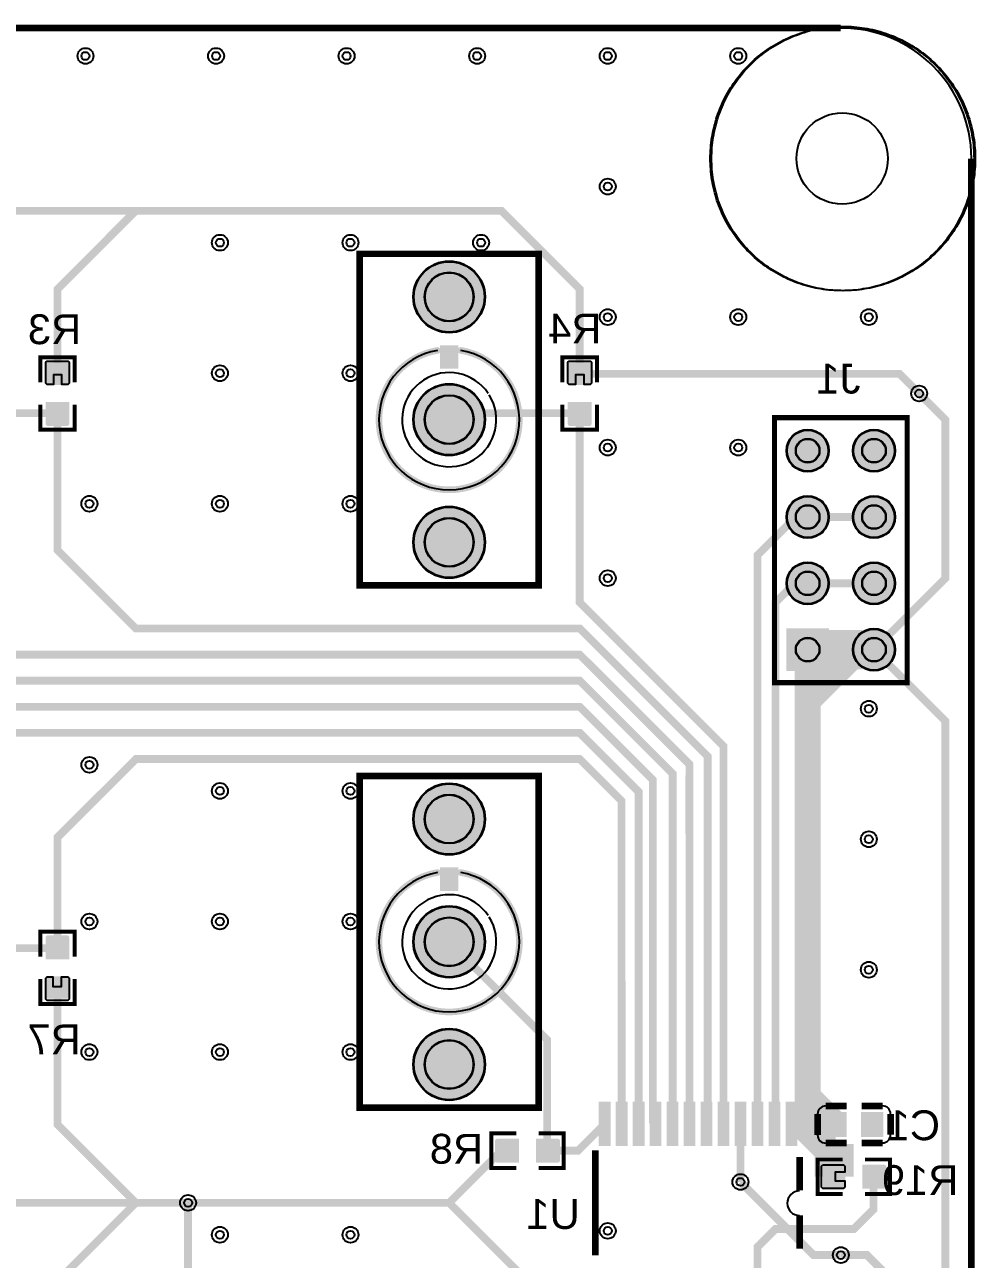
# Model space of a CAD drawing. Header units: millimetres. Extents: x 0 to 100, y 0 to 100.
# Drawn here: x 63.74 to 100.15, y 52.84 to 100.13 of the extents above; entities that cross this region are included whole.
import ezdxf

# ---------------------------------------------------------------- set-up
doc = ezdxf.new("R2010")
doc.units = ezdxf.units.MM
for name, color, linetype, true_color in [('BoardOutLine', 7, 'Continuous', 0xff00ff), ('BottomLayer', 7, 'Continuous', 0x0000ff), ('BottomPasteMaskLayer', 7, 'Continuous', 0x800000), ('BottomSilkLayer', 7, 'Continuous', 0x66cc33), ('BottomSolderMaskLayer', 7, 'Continuous', 0xaa00ff), ('Document', 7, 'Continuous', 0xffffff), ('Hole', 7, 'Continuous', 0x222222), ('Multi-Layer', 7, 'Continuous', 0xc0c0c0), ('TopLayer', 7, 'Continuous', 0xff0000), ('TopSilkLayer', 7, 'Continuous', 0xffcc00), ('TopSolderMaskLayer', 7, 'Continuous', 0x800080)]:
    doc.layers.add(name, color=color, linetype=linetype, true_color=true_color)
doc.styles.get("Standard").update_dxf_attribs({"font": 'arial.ttf'})

msp = doc.modelspace()

# ---------------------------------------------------------------- hatches: boundary and pattern name
at = {"layer": 'BottomLayer'}
for points in [[(64.568, 86.35), (65.432, 86.35), (65.432, 87.156), (64.568, 87.156)], [(84.568, 86.35), (85.432, 86.35), (85.432, 87.156), (84.568, 87.156)], [(64.568, 85.65), (65.432, 85.65), (65.432, 84.844), (64.568, 84.844)], [(84.568, 85.65), (85.432, 85.65), (85.432, 84.844), (84.568, 84.844)], [(65.432, 64.35), (64.568, 64.35), (64.568, 65.156), (65.432, 65.156)], [(65.432, 63.65), (64.568, 63.65), (64.568, 62.844), (65.432, 62.844)], [(86.157, 58.848), (85.757, 58.848), (85.757, 57.198), (86.157, 57.198)], [(86.807, 58.848), (86.407, 58.848), (86.407, 57.198), (86.807, 57.198)], [(87.457, 58.848), (87.057, 58.848), (87.057, 57.198), (87.457, 57.198)], [(88.107, 58.848), (87.707, 58.848), (87.707, 57.198), (88.107, 57.198)], [(88.757, 58.848), (88.357, 58.848), (88.357, 57.198), (88.757, 57.198)], [(89.407, 58.848), (89.007, 58.848), (89.007, 57.198), (89.407, 57.198)], [(90.057, 58.848), (89.657, 58.848), (89.657, 57.198), (90.057, 57.198)], [(90.707, 58.848), (90.307, 58.848), (90.307, 57.198), (90.707, 57.198)], [(91.357, 58.848), (90.957, 58.848), (90.957, 57.198), (91.357, 57.198)], [(92.007, 58.848), (91.607, 58.848), (91.607, 57.198), (92.007, 57.198)], [(92.656, 58.848), (92.256, 58.848), (92.256, 57.198), (92.656, 57.198)], [(93.306, 58.848), (92.906, 58.848), (92.906, 57.198), (93.306, 57.198)], [(95.2, 58.45), (94.4, 58.45), (94.4, 57.55), (95.2, 57.55)], [(96.6, 58.45), (95.8, 58.45), (95.8, 57.55), (96.6, 57.55)], [(82.65, 56.568), (82.65, 57.432), (81.844, 57.432), (81.844, 56.568)], [(83.35, 56.568), (83.35, 57.432), (84.156, 57.432), (84.156, 56.568)], [(95.15, 55.568), (95.15, 56.432), (94.344, 56.432), (94.344, 55.568)], [(95.85, 55.568), (95.85, 56.432), (96.656, 56.432), (96.656, 55.568)]]:
    msp.add_hatch(color=256, dxfattribs=at).paths.add_polyline_path(points)
at = {"layer": 'BottomPasteMaskLayer'}
for points in [[(65.4, 85.645), (65.172, 85.645), (65.172, 85.265), (64.842, 85.265), (64.842, 85.645), (64.6, 85.645), (64.55, 85.595), (64.55, 84.805), (64.6, 84.755), (65.4, 84.755), (65.45, 84.805), (65.45, 85.595)], [(85.4, 85.645), (85.172, 85.645), (85.172, 85.265), (84.842, 85.265), (84.842, 85.645), (84.6, 85.645), (84.55, 85.595), (84.55, 84.805), (84.6, 84.755), (85.4, 84.755), (85.45, 84.805), (85.45, 85.595)], [(64.6, 64.355), (64.828, 64.355), (64.828, 64.735), (65.158, 64.735), (65.158, 64.355), (65.4, 64.355), (65.45, 64.405), (65.45, 65.195), (65.4, 65.245), (64.6, 65.245), (64.55, 65.195), (64.55, 64.405)], [(86.157, 58.848), (85.757, 58.848), (85.757, 57.198), (86.157, 57.198)], [(86.807, 58.848), (86.407, 58.848), (86.407, 57.198), (86.807, 57.198)], [(87.457, 58.848), (87.057, 58.848), (87.057, 57.198), (87.457, 57.198)], [(88.107, 58.848), (87.707, 58.848), (87.707, 57.198), (88.107, 57.198)], [(88.757, 58.848), (88.357, 58.848), (88.357, 57.198), (88.757, 57.198)], [(89.407, 58.848), (89.007, 58.848), (89.007, 57.198), (89.407, 57.198)], [(90.057, 58.848), (89.657, 58.848), (89.657, 57.198), (90.057, 57.198)], [(90.707, 58.848), (90.307, 58.848), (90.307, 57.198), (90.707, 57.198)], [(91.357, 58.848), (90.957, 58.848), (90.957, 57.198), (91.357, 57.198)], [(92.007, 58.848), (91.607, 58.848), (91.607, 57.198), (92.007, 57.198)], [(92.656, 58.848), (92.256, 58.848), (92.256, 57.198), (92.656, 57.198)], [(93.306, 58.848), (92.906, 58.848), (92.906, 57.198), (93.306, 57.198)], [(95.2, 58.45), (94.4, 58.45), (94.4, 57.55), (95.2, 57.55)], [(96.6, 58.45), (95.8, 58.45), (95.8, 57.55), (96.6, 57.55)], [(81.805, 57.45), (82.605, 57.45), (82.655, 57.4), (82.655, 57.172), (82.285, 57.172), (82.285, 56.842), (82.655, 56.842), (82.655, 56.6), (82.605, 56.55), (81.805, 56.55), (81.755, 56.6), (81.755, 57.4)], [(83.355, 57.4), (83.355, 57.172), (83.735, 57.172), (83.735, 56.842), (83.355, 56.842), (83.355, 56.6), (83.405, 56.55), (84.195, 56.55), (84.245, 56.6), (84.245, 57.4), (84.195, 57.45), (83.405, 57.45)], [(95.855, 56.4), (95.855, 56.172), (96.235, 56.172), (96.235, 55.842), (95.855, 55.842), (95.855, 55.6), (95.905, 55.55), (96.695, 55.55), (96.745, 55.6), (96.745, 56.4), (96.695, 56.45), (95.905, 56.45)]]:
    msp.add_hatch(color=256, dxfattribs=at).paths.add_polyline_path(points)
at = {"layer": 'BottomSolderMaskLayer'}
for points in [[(78.625, 89.7, 1), (81.375, 89.7, 1)], [(64.541, 86.326), (65.459, 86.326), (65.459, 87.18), (64.541, 87.18)], [(84.541, 86.326), (85.459, 86.326), (85.459, 87.18), (84.541, 87.18)], [(78.625, 85, 1), (81.375, 85, 1)], [(64.541, 85.674), (65.459, 85.674), (65.459, 84.82), (64.541, 84.82)], [(84.541, 85.674), (85.459, 85.674), (85.459, 84.82), (84.541, 84.82)], [(92.917, 83.81, 1), (94.543, 83.81, 1)], [(95.457, 83.81, 1), (97.083, 83.81, 1)], [(92.917, 81.27, 1), (94.543, 81.27, 1)], [(95.457, 81.27, 1), (97.083, 81.27, 1)], [(78.625, 80.3, 1), (81.375, 80.3, 1)], [(92.917, 78.73, 1), (94.543, 78.73, 1)], [(95.457, 78.73, 1), (97.083, 78.73, 1)], [(94.543, 75.377), (94.543, 77.003), (92.917, 77.003), (92.917, 75.377)], [(95.457, 76.19, 1), (97.083, 76.19, 1)], [(78.625, 69.7, 1), (81.375, 69.7, 1)], [(78.625, 65, 1), (81.375, 65, 1)], [(65.459, 64.326), (64.541, 64.326), (64.541, 65.18), (65.459, 65.18)], [(65.459, 63.674), (64.541, 63.674), (64.541, 62.82), (65.459, 62.82)], [(78.625, 60.3, 1), (81.375, 60.3, 1)], [(86.182, 58.873), (85.731, 58.873), (85.731, 57.172), (86.182, 57.172)], [(86.832, 58.873), (86.381, 58.873), (86.381, 57.172), (86.832, 57.172)], [(87.482, 58.873), (87.031, 58.873), (87.031, 57.172), (87.482, 57.172)], [(88.132, 58.873), (87.681, 58.873), (87.681, 57.172), (88.132, 57.172)], [(88.782, 58.873), (88.331, 58.873), (88.331, 57.172), (88.782, 57.172)], [(89.432, 58.873), (88.981, 58.873), (88.981, 57.172), (89.432, 57.172)], [(90.082, 58.873), (89.631, 58.873), (89.631, 57.172), (90.082, 57.172)], [(90.732, 58.873), (90.281, 58.873), (90.281, 57.172), (90.732, 57.172)], [(91.382, 58.873), (90.931, 58.873), (90.931, 57.172), (91.382, 57.172)], [(92.032, 58.873), (91.581, 58.873), (91.581, 57.172), (92.032, 57.172)], [(92.682, 58.873), (92.231, 58.873), (92.231, 57.172), (92.682, 57.172)], [(93.332, 58.873), (92.881, 58.873), (92.881, 57.172), (93.332, 57.172)], [(95.225, 58.475), (94.375, 58.475), (94.375, 57.525), (95.225, 57.525)], [(96.625, 58.475), (95.775, 58.475), (95.775, 57.525), (96.625, 57.525)], [(82.675, 56.543), (82.675, 57.457), (81.818, 57.457), (81.818, 56.543)], [(83.325, 56.543), (83.325, 57.457), (84.182, 57.457), (84.182, 56.543)], [(95.175, 55.543), (95.175, 56.457), (94.318, 56.457), (94.318, 55.543)], [(95.825, 55.543), (95.825, 56.457), (96.682, 56.457), (96.682, 55.543)]]:
    msp.add_hatch(color=256, dxfattribs=at).paths.add_polyline_path(points)
at = {"layer": 'Document'}
for points in [[(79.571, 87.525), (79.5, 87.512), (79.43, 87.497), (79.359, 87.48), (79.29, 87.461), (79.221, 87.44), (79.152, 87.417), (79.084, 87.392), (79.017, 87.365), (78.951, 87.336), (78.886, 87.306), (78.821, 87.273), (78.757, 87.239), (78.695, 87.203), (78.633, 87.166), (78.573, 87.126), (78.513, 87.085), (78.455, 87.043), (78.398, 86.998), (78.342, 86.952), (78.288, 86.905), (78.235, 86.856), (78.183, 86.805), (78.133, 86.753), (78.085, 86.7), (78.037, 86.645), (77.992, 86.589), (77.948, 86.532), (77.905, 86.473), (77.865, 86.414), (77.826, 86.353), (77.788, 86.291), (77.753, 86.228), (77.719, 86.165), (77.687, 86.1), (77.657, 86.034), (77.629, 85.968), (77.603, 85.9), (77.578, 85.832), (77.556, 85.764), (77.535, 85.695), (77.516, 85.625), (77.5, 85.555), (77.485, 85.484), (77.473, 85.413), (77.462, 85.341), (77.453, 85.27), (77.447, 85.198), (77.442, 85.126), (77.44, 85.054), (77.439, 84.981), (77.441, 84.909), (77.444, 84.837), (77.45, 84.765), (77.457, 84.693), (77.467, 84.622), (77.479, 84.55), (77.493, 84.479), (77.508, 84.409), (77.526, 84.339), (77.545, 84.269), (77.567, 84.201), (77.591, 84.132), (77.616, 84.065), (77.643, 83.998), (77.672, 83.932), (77.704, 83.867), (77.736, 83.802), (77.771, 83.739), (77.808, 83.677), (77.846, 83.615), (77.886, 83.555), (77.927, 83.496), (77.97, 83.438), (78.015, 83.382), (78.062, 83.326), (78.11, 83.272), (78.159, 83.22), (78.21, 83.169), (78.262, 83.119), (78.316, 83.071), (78.371, 83.024), (78.428, 82.979), (78.485, 82.935), (78.544, 82.893), (78.604, 82.853), (78.665, 82.815), (78.727, 82.778), (78.79, 82.743), (78.854, 82.71), (78.919, 82.678), (78.985, 82.649), (79.052, 82.621), (79.12, 82.595), (79.188, 82.571), (79.256, 82.549), (79.326, 82.529), (79.396, 82.511), (79.466, 82.495), (79.537, 82.481), (79.608, 82.469), (79.68, 82.459), (79.752, 82.451), (79.823, 82.445), (79.896, 82.441), (79.968, 82.439), (80.04, 82.439), (80.112, 82.442), (80.184, 82.446), (80.256, 82.452), (80.328, 82.46), (80.399, 82.47), (80.471, 82.483), (80.541, 82.497), (80.612, 82.513), (80.682, 82.531), (80.751, 82.552), (80.82, 82.574), (80.888, 82.598), (80.955, 82.624), (81.022, 82.652), (81.088, 82.682), (81.152, 82.713), (81.216, 82.746), (81.28, 82.782), (81.342, 82.819), (81.403, 82.857), (81.462, 82.898), (81.521, 82.94), (81.579, 82.984), (81.635, 83.029), (81.69, 83.076), (81.743, 83.124), (81.795, 83.174), (81.846, 83.225), (81.896, 83.278), (81.943, 83.332), (81.99, 83.388), (82.034, 83.444), (82.077, 83.502), (82.119, 83.562), (82.158, 83.622), (82.196, 83.683), (82.233, 83.746), (82.267, 83.809), (82.3, 83.874), (82.331, 83.939), (82.36, 84.005), (82.387, 84.072), (82.412, 84.14), (82.435, 84.208), (82.457, 84.277), (82.476, 84.346), (82.494, 84.417), (82.509, 84.487), (82.522, 84.558), (82.534, 84.629), (82.543, 84.701), (82.551, 84.773), (82.556, 84.845), (82.56, 84.917), (82.561, 84.989), (82.56, 85.061), (82.557, 85.133), (82.553, 85.206), (82.546, 85.277), (82.537, 85.349), (82.526, 85.42), (82.513, 85.492), (82.498, 85.562), (82.482, 85.632), (82.463, 85.702), (82.442, 85.771), (82.419, 85.84), (82.395, 85.908), (82.368, 85.975), (82.34, 86.041), (82.309, 86.107), (82.277, 86.171), (82.243, 86.235), (82.208, 86.298), (82.17, 86.36), (82.131, 86.42), (82.09, 86.48), (82.048, 86.538), (82.003, 86.595), (81.958, 86.651), (81.91, 86.706), (81.861, 86.759), (81.811, 86.811), (81.759, 86.861), (81.706, 86.91), (81.652, 86.957), (81.596, 87.003), (81.539, 87.047), (81.48, 87.09), (81.421, 87.131), (81.36, 87.17), (81.298, 87.207), (81.236, 87.243), (81.172, 87.277), (81.107, 87.309), (81.042, 87.34), (80.975, 87.368), (80.908, 87.395), (80.84, 87.419), (80.772, 87.442), (80.703, 87.463), (80.633, 87.482), (80.563, 87.498), (80.492, 87.513), (80.421, 87.526), (80.405, 87.53), (80.389, 87.536), (80.375, 87.544), (80.361, 87.553), (80.349, 87.565), (80.339, 87.578), (80.33, 87.592), (80.323, 87.607), (80.318, 87.623), (80.315, 87.639), (80.315, 87.656), (80.317, 87.672), (80.32, 87.688), (80.326, 87.704), (80.334, 87.719), (80.344, 87.732), (80.355, 87.744), (80.368, 87.755), (80.382, 87.764), (80.397, 87.77), (80.413, 87.775), (80.43, 87.778), (80.446, 87.778), (80.463, 87.777), (80.537, 87.763), (80.612, 87.748), (80.685, 87.73), (80.759, 87.711), (80.831, 87.689), (80.903, 87.666), (80.975, 87.641), (81.045, 87.614), (81.115, 87.585), (81.185, 87.554), (81.253, 87.521), (81.32, 87.486), (81.387, 87.45), (81.452, 87.411), (81.517, 87.372), (81.58, 87.33), (81.642, 87.286), (81.703, 87.241), (81.763, 87.195), (81.821, 87.147), (81.878, 87.097), (81.934, 87.045), (81.988, 86.993), (82.041, 86.938), (82.093, 86.883), (82.143, 86.826), (82.191, 86.767), (82.238, 86.708), (82.283, 86.647), (82.326, 86.585), (82.368, 86.522), (82.408, 86.457), (82.447, 86.392), (82.483, 86.326), (82.518, 86.258), (82.551, 86.19), (82.582, 86.121), (82.611, 86.051), (82.639, 85.98), (82.664, 85.909), (82.688, 85.837), (82.709, 85.764), (82.729, 85.691), (82.746, 85.617), (82.762, 85.543), (82.776, 85.469), (82.787, 85.394), (82.797, 85.319), (82.804, 85.243), (82.81, 85.168), (82.813, 85.092), (82.815, 85.016), (82.814, 84.94), (82.812, 84.865), (82.807, 84.789), (82.8, 84.713), (82.792, 84.638), (82.781, 84.563), (82.768, 84.488), (82.753, 84.414), (82.737, 84.34), (82.718, 84.267), (82.697, 84.194), (82.674, 84.122), (82.65, 84.05), (82.623, 83.979), (82.595, 83.909), (82.564, 83.839), (82.532, 83.771), (82.498, 83.703), (82.462, 83.636), (82.425, 83.57), (82.386, 83.506), (82.344, 83.442), (82.302, 83.379), (82.257, 83.318), (82.211, 83.258), (82.163, 83.199), (82.114, 83.141), (82.063, 83.085), (82.011, 83.03), (81.957, 82.977), (81.902, 82.925), (81.846, 82.874), (81.788, 82.826), (81.728, 82.778), (81.668, 82.733), (81.606, 82.688), (81.544, 82.646), (81.48, 82.605), (81.415, 82.566), (81.349, 82.529), (81.282, 82.494), (81.214, 82.46), (81.145, 82.428), (81.075, 82.399), (81.005, 82.371), (80.934, 82.344), (80.862, 82.32), (80.789, 82.298), (80.716, 82.278), (80.643, 82.259), (80.569, 82.243), (80.494, 82.229), (80.42, 82.217), (80.345, 82.206), (80.269, 82.198), (80.194, 82.192), (80.118, 82.188), (80.042, 82.185), (79.967, 82.185), (79.891, 82.187), (79.815, 82.191), (79.74, 82.197), (79.664, 82.205), (79.589, 82.215), (79.514, 82.227), (79.44, 82.241), (79.366, 82.258), (79.292, 82.276), (79.219, 82.296), (79.147, 82.318), (79.075, 82.342), (79.003, 82.367), (78.933, 82.395), (78.863, 82.425), (78.794, 82.456), (78.726, 82.49), (78.659, 82.525), (78.593, 82.562), (78.528, 82.601), (78.464, 82.641), (78.401, 82.683), (78.339, 82.727), (78.279, 82.773), (78.219, 82.82), (78.161, 82.869), (78.104, 82.919), (78.049, 82.971), (77.995, 83.024), (77.943, 83.079), (77.892, 83.135), (77.842, 83.192), (77.794, 83.251), (77.748, 83.311), (77.703, 83.372), (77.66, 83.435), (77.619, 83.498), (77.58, 83.563), (77.542, 83.629), (77.506, 83.695), (77.472, 83.763), (77.439, 83.831), (77.409, 83.901), (77.38, 83.971), (77.353, 84.042), (77.328, 84.113), (77.306, 84.186), (77.285, 84.258), (77.266, 84.332), (77.249, 84.406), (77.234, 84.48), (77.221, 84.555), (77.21, 84.63), (77.201, 84.705), (77.194, 84.78), (77.189, 84.856), (77.186, 84.932), (77.185, 85.007), (77.186, 85.083), (77.19, 85.159), (77.195, 85.234), (77.202, 85.31), (77.212, 85.385), (77.223, 85.46), (77.236, 85.535), (77.252, 85.609), (77.269, 85.683), (77.288, 85.756), (77.31, 85.829), (77.333, 85.901), (77.358, 85.972), (77.385, 86.043), (77.414, 86.113), (77.445, 86.182), (77.478, 86.25), (77.513, 86.318), (77.549, 86.384), (77.587, 86.45), (77.627, 86.514), (77.669, 86.578), (77.712, 86.64), (77.757, 86.701), (77.804, 86.761), (77.852, 86.819), (77.901, 86.876), (77.953, 86.932), (78.006, 86.986), (78.06, 87.039), (78.115, 87.091), (78.172, 87.141), (78.231, 87.189), (78.29, 87.236), (78.351, 87.281), (78.413, 87.325), (78.476, 87.367), (78.54, 87.407), (78.606, 87.445), (78.672, 87.482), (78.739, 87.517), (78.808, 87.55), (78.877, 87.581), (78.946, 87.61), (79.017, 87.638), (79.088, 87.663), (79.161, 87.687), (79.233, 87.708), (79.306, 87.728), (79.38, 87.746), (79.454, 87.762), (79.529, 87.775), (79.545, 87.777), (79.561, 87.777), (79.577, 87.775), (79.592, 87.771), (79.607, 87.765), (79.621, 87.757), (79.634, 87.747), (79.646, 87.736), (79.656, 87.723), (79.664, 87.71), (79.671, 87.695), (79.675, 87.679), (79.678, 87.664), (79.679, 87.648), (79.677, 87.632), (79.674, 87.616), (79.668, 87.601), (79.661, 87.586), (79.652, 87.573), (79.642, 87.561), (79.63, 87.55), (79.616, 87.541), (79.602, 87.534), (79.587, 87.528), (79.571, 87.525)], [(79.65, 86.95), (80.35, 86.95), (80.35, 87.85), (79.65, 87.85)], [(79.571, 67.525), (79.5, 67.512), (79.43, 67.497), (79.359, 67.48), (79.29, 67.461), (79.221, 67.44), (79.152, 67.417), (79.084, 67.392), (79.017, 67.365), (78.951, 67.336), (78.886, 67.306), (78.821, 67.273), (78.757, 67.239), (78.695, 67.203), (78.633, 67.166), (78.573, 67.126), (78.513, 67.085), (78.455, 67.043), (78.398, 66.998), (78.342, 66.952), (78.288, 66.905), (78.235, 66.856), (78.183, 66.805), (78.133, 66.753), (78.085, 66.7), (78.037, 66.645), (77.992, 66.589), (77.948, 66.532), (77.905, 66.473), (77.865, 66.414), (77.826, 66.353), (77.788, 66.291), (77.753, 66.228), (77.719, 66.165), (77.687, 66.1), (77.657, 66.034), (77.629, 65.968), (77.603, 65.9), (77.578, 65.832), (77.556, 65.764), (77.535, 65.695), (77.516, 65.625), (77.5, 65.555), (77.485, 65.484), (77.473, 65.413), (77.462, 65.341), (77.453, 65.27), (77.447, 65.198), (77.442, 65.126), (77.44, 65.054), (77.439, 64.981), (77.441, 64.909), (77.444, 64.837), (77.45, 64.765), (77.457, 64.693), (77.467, 64.622), (77.479, 64.55), (77.493, 64.479), (77.508, 64.409), (77.526, 64.339), (77.545, 64.269), (77.567, 64.201), (77.591, 64.132), (77.616, 64.065), (77.643, 63.998), (77.672, 63.932), (77.704, 63.867), (77.736, 63.802), (77.771, 63.739), (77.808, 63.677), (77.846, 63.615), (77.886, 63.555), (77.927, 63.496), (77.97, 63.438), (78.015, 63.382), (78.062, 63.326), (78.11, 63.272), (78.159, 63.22), (78.21, 63.169), (78.262, 63.119), (78.316, 63.071), (78.371, 63.024), (78.428, 62.979), (78.485, 62.935), (78.544, 62.893), (78.604, 62.853), (78.665, 62.815), (78.727, 62.778), (78.79, 62.743), (78.854, 62.71), (78.919, 62.678), (78.985, 62.649), (79.052, 62.621), (79.12, 62.595), (79.188, 62.571), (79.256, 62.549), (79.326, 62.529), (79.396, 62.511), (79.466, 62.495), (79.537, 62.481), (79.608, 62.469), (79.68, 62.459), (79.752, 62.451), (79.823, 62.445), (79.896, 62.441), (79.968, 62.439), (80.04, 62.439), (80.112, 62.442), (80.184, 62.446), (80.256, 62.452), (80.328, 62.46), (80.399, 62.47), (80.471, 62.483), (80.541, 62.497), (80.612, 62.513), (80.682, 62.531), (80.751, 62.552), (80.82, 62.574), (80.888, 62.598), (80.955, 62.624), (81.022, 62.652), (81.088, 62.682), (81.152, 62.713), (81.216, 62.746), (81.28, 62.782), (81.342, 62.819), (81.403, 62.857), (81.462, 62.898), (81.521, 62.94), (81.579, 62.984), (81.635, 63.029), (81.69, 63.076), (81.743, 63.124), (81.795, 63.174), (81.846, 63.225), (81.896, 63.278), (81.943, 63.332), (81.99, 63.388), (82.034, 63.444), (82.077, 63.502), (82.119, 63.562), (82.158, 63.622), (82.196, 63.683), (82.233, 63.746), (82.267, 63.809), (82.3, 63.874), (82.331, 63.939), (82.36, 64.005), (82.387, 64.072), (82.412, 64.14), (82.435, 64.208), (82.457, 64.277), (82.476, 64.346), (82.494, 64.417), (82.509, 64.487), (82.522, 64.558), (82.534, 64.629), (82.543, 64.701), (82.551, 64.773), (82.556, 64.845), (82.56, 64.917), (82.561, 64.989), (82.56, 65.061), (82.557, 65.133), (82.553, 65.206), (82.546, 65.277), (82.537, 65.349), (82.526, 65.42), (82.513, 65.492), (82.498, 65.562), (82.482, 65.632), (82.463, 65.702), (82.442, 65.771), (82.419, 65.84), (82.395, 65.908), (82.368, 65.975), (82.34, 66.041), (82.309, 66.107), (82.277, 66.171), (82.243, 66.235), (82.208, 66.298), (82.17, 66.36), (82.131, 66.42), (82.09, 66.48), (82.048, 66.538), (82.003, 66.595), (81.958, 66.651), (81.91, 66.706), (81.861, 66.759), (81.811, 66.811), (81.759, 66.861), (81.706, 66.91), (81.652, 66.957), (81.596, 67.003), (81.539, 67.047), (81.48, 67.09), (81.421, 67.131), (81.36, 67.17), (81.298, 67.207), (81.236, 67.243), (81.172, 67.277), (81.107, 67.309), (81.042, 67.34), (80.975, 67.368), (80.908, 67.395), (80.84, 67.419), (80.772, 67.442), (80.703, 67.463), (80.633, 67.482), (80.563, 67.498), (80.492, 67.513), (80.421, 67.526), (80.405, 67.53), (80.389, 67.536), (80.375, 67.544), (80.361, 67.553), (80.349, 67.565), (80.339, 67.578), (80.33, 67.592), (80.323, 67.607), (80.318, 67.623), (80.315, 67.639), (80.315, 67.656), (80.317, 67.672), (80.32, 67.688), (80.326, 67.704), (80.334, 67.719), (80.344, 67.732), (80.355, 67.744), (80.368, 67.755), (80.382, 67.764), (80.397, 67.77), (80.413, 67.775), (80.43, 67.778), (80.446, 67.778), (80.463, 67.777), (80.537, 67.763), (80.612, 67.748), (80.685, 67.73), (80.759, 67.711), (80.831, 67.689), (80.903, 67.666), (80.975, 67.641), (81.045, 67.614), (81.115, 67.585), (81.185, 67.554), (81.253, 67.521), (81.32, 67.486), (81.387, 67.45), (81.452, 67.411), (81.517, 67.372), (81.58, 67.33), (81.642, 67.286), (81.703, 67.241), (81.763, 67.195), (81.821, 67.147), (81.878, 67.097), (81.934, 67.045), (81.988, 66.993), (82.041, 66.938), (82.093, 66.883), (82.143, 66.826), (82.191, 66.767), (82.238, 66.708), (82.283, 66.647), (82.326, 66.585), (82.368, 66.522), (82.408, 66.457), (82.447, 66.392), (82.483, 66.326), (82.518, 66.258), (82.551, 66.19), (82.582, 66.121), (82.611, 66.051), (82.639, 65.98), (82.664, 65.909), (82.688, 65.837), (82.709, 65.764), (82.729, 65.691), (82.746, 65.617), (82.762, 65.543), (82.776, 65.469), (82.787, 65.394), (82.797, 65.319), (82.804, 65.243), (82.81, 65.168), (82.813, 65.092), (82.815, 65.016), (82.814, 64.94), (82.812, 64.865), (82.807, 64.789), (82.8, 64.713), (82.792, 64.638), (82.781, 64.563), (82.768, 64.488), (82.753, 64.414), (82.737, 64.34), (82.718, 64.267), (82.697, 64.194), (82.674, 64.122), (82.65, 64.05), (82.623, 63.979), (82.595, 63.909), (82.564, 63.839), (82.532, 63.771), (82.498, 63.703), (82.462, 63.636), (82.425, 63.57), (82.386, 63.506), (82.344, 63.442), (82.302, 63.379), (82.257, 63.318), (82.211, 63.258), (82.163, 63.199), (82.114, 63.141), (82.063, 63.085), (82.011, 63.03), (81.957, 62.977), (81.902, 62.925), (81.846, 62.874), (81.788, 62.826), (81.728, 62.778), (81.668, 62.733), (81.606, 62.688), (81.544, 62.646), (81.48, 62.605), (81.415, 62.566), (81.349, 62.529), (81.282, 62.494), (81.214, 62.46), (81.145, 62.428), (81.075, 62.399), (81.005, 62.371), (80.934, 62.344), (80.862, 62.32), (80.789, 62.298), (80.716, 62.278), (80.643, 62.259), (80.569, 62.243), (80.494, 62.229), (80.42, 62.217), (80.345, 62.206), (80.269, 62.198), (80.194, 62.192), (80.118, 62.188), (80.042, 62.185), (79.967, 62.185), (79.891, 62.187), (79.815, 62.191), (79.74, 62.197), (79.664, 62.205), (79.589, 62.215), (79.514, 62.227), (79.44, 62.241), (79.366, 62.258), (79.292, 62.276), (79.219, 62.296), (79.147, 62.318), (79.075, 62.342), (79.003, 62.367), (78.933, 62.395), (78.863, 62.425), (78.794, 62.456), (78.726, 62.49), (78.659, 62.525), (78.593, 62.562), (78.528, 62.601), (78.464, 62.641), (78.401, 62.683), (78.339, 62.727), (78.279, 62.773), (78.219, 62.82), (78.161, 62.869), (78.104, 62.919), (78.049, 62.971), (77.995, 63.024), (77.943, 63.079), (77.892, 63.135), (77.842, 63.192), (77.794, 63.251), (77.748, 63.311), (77.703, 63.372), (77.66, 63.435), (77.619, 63.498), (77.58, 63.563), (77.542, 63.629), (77.506, 63.695), (77.472, 63.763), (77.439, 63.831), (77.409, 63.901), (77.38, 63.971), (77.353, 64.042), (77.328, 64.113), (77.306, 64.186), (77.285, 64.258), (77.266, 64.332), (77.249, 64.406), (77.234, 64.48), (77.221, 64.555), (77.21, 64.63), (77.201, 64.705), (77.194, 64.78), (77.189, 64.856), (77.186, 64.932), (77.185, 65.007), (77.186, 65.083), (77.19, 65.159), (77.195, 65.234), (77.202, 65.31), (77.212, 65.385), (77.223, 65.46), (77.236, 65.535), (77.252, 65.609), (77.269, 65.683), (77.288, 65.756), (77.31, 65.829), (77.333, 65.901), (77.358, 65.972), (77.385, 66.043), (77.414, 66.113), (77.445, 66.182), (77.478, 66.25), (77.513, 66.318), (77.549, 66.384), (77.587, 66.45), (77.627, 66.514), (77.669, 66.578), (77.712, 66.64), (77.757, 66.701), (77.804, 66.761), (77.852, 66.819), (77.901, 66.876), (77.953, 66.932), (78.006, 66.986), (78.06, 67.039), (78.115, 67.091), (78.172, 67.141), (78.231, 67.189), (78.29, 67.236), (78.351, 67.281), (78.413, 67.325), (78.476, 67.367), (78.54, 67.407), (78.606, 67.445), (78.672, 67.482), (78.739, 67.517), (78.808, 67.55), (78.877, 67.581), (78.946, 67.61), (79.017, 67.638), (79.088, 67.663), (79.161, 67.687), (79.233, 67.708), (79.306, 67.728), (79.38, 67.746), (79.454, 67.762), (79.529, 67.775), (79.545, 67.777), (79.561, 67.777), (79.577, 67.775), (79.592, 67.771), (79.607, 67.765), (79.621, 67.757), (79.634, 67.747), (79.646, 67.736), (79.656, 67.723), (79.664, 67.71), (79.671, 67.695), (79.675, 67.679), (79.678, 67.664), (79.679, 67.648), (79.677, 67.632), (79.674, 67.616), (79.668, 67.601), (79.661, 67.586), (79.652, 67.573), (79.642, 67.561), (79.63, 67.55), (79.616, 67.541), (79.602, 67.534), (79.587, 67.528), (79.571, 67.525)], [(79.65, 66.95), (80.35, 66.95), (80.35, 67.85), (79.65, 67.85)]]:
    msp.add_hatch(color=256, dxfattribs=at).paths.add_polyline_path(points)
at = {"layer": 'Multi-Layer'}
for points in [[(78.65, 89.7, 1), (81.35, 89.7, 1)], [(78.65, 85, 1), (81.35, 85, 1)], [(92.943, 83.81, 1), (94.517, 83.81, 1)], [(95.483, 83.81, 1), (97.057, 83.81, 1)], [(92.943, 81.27, 1), (94.517, 81.27, 1)], [(95.483, 81.27, 1), (97.057, 81.27, 1)], [(78.65, 80.3, 1), (81.35, 80.3, 1)], [(92.943, 78.73, 1), (94.517, 78.73, 1)], [(95.483, 78.73, 1), (97.057, 78.73, 1)], [(94.517, 75.403), (94.517, 76.977), (92.943, 76.977), (92.943, 75.403)], [(95.483, 76.19, 1), (97.057, 76.19, 1)], [(78.65, 69.7, 1), (81.35, 69.7, 1)], [(78.65, 65, 1), (81.35, 65, 1)], [(78.65, 60.3, 1), (81.35, 60.3, 1)]]:
    msp.add_hatch(color=256, dxfattribs=at).paths.add_polyline_path(points)
at = {"layer": 'TopSilkLayer'}
for points in [[(79.65, 86.95), (80.35, 86.95), (80.35, 87.85), (79.65, 87.85)], [(79.65, 66.95), (80.35, 66.95), (80.35, 67.85), (79.65, 67.85)]]:
    msp.add_hatch(color=256, dxfattribs=at).paths.add_polyline_path(points)
at = {"layer": 'TopSolderMaskLayer'}
for points in [[(78.625, 89.7, 1), (81.375, 89.7, 1)], [(78.625, 85, 1), (81.375, 85, 1)], [(92.917, 83.81, 1), (94.543, 83.81, 1)], [(95.457, 83.81, 1), (97.083, 83.81, 1)], [(92.917, 81.27, 1), (94.543, 81.27, 1)], [(95.457, 81.27, 1), (97.083, 81.27, 1)], [(78.625, 80.3, 1), (81.375, 80.3, 1)], [(92.917, 78.73, 1), (94.543, 78.73, 1)], [(95.457, 78.73, 1), (97.083, 78.73, 1)], [(94.543, 75.377), (94.543, 77.003), (92.917, 77.003), (92.917, 75.377)], [(95.457, 76.19, 1), (97.083, 76.19, 1)], [(78.625, 69.7, 1), (81.375, 69.7, 1)], [(78.625, 65, 1), (81.375, 65, 1)], [(78.625, 60.3, 1), (81.375, 60.3, 1)]]:
    msp.add_hatch(color=256, dxfattribs=at).paths.add_polyline_path(points)

# ---------------------------------------------------------------- linework, layer by layer
at = {"layer": 'BoardOutLine', "const_width": 0.254}
for points in [[(5, 100), (95, 100)], [(100, 95), (100, 5)]]:
    msp.add_lwpolyline(points, dxfattribs=at)
at = {"layer": 'BoardOutLine'}
msp.add_arc((95, 95), 5, 0, 90, dxfattribs=at)
at = {"layer": 'BottomLayer'}
msp.add_lwpolyline([(90.05, 95), (90.051, 95.102), (90.054, 95.204), (90.058, 95.305), (90.065, 95.407), (90.074, 95.508), (90.085, 95.61), (90.099, 95.711), (90.114, 95.811), (90.131, 95.912), (90.15, 96.012), (90.171, 96.111), (90.194, 96.211), (90.22, 96.309), (90.247, 96.407), (90.276, 96.505), (90.307, 96.602), (90.34, 96.698), (90.375, 96.794), (90.412, 96.889), (90.451, 96.983), (90.491, 97.076), (90.534, 97.169), (90.578, 97.26), (90.625, 97.351), (90.673, 97.441), (90.723, 97.53), (90.774, 97.617), (90.828, 97.704), (90.883, 97.79), (90.94, 97.874), (90.998, 97.958), (91.059, 98.04), (91.121, 98.121), (91.184, 98.2), (91.249, 98.278), (91.316, 98.355), (91.384, 98.431), (91.454, 98.505), (91.525, 98.578), (91.598, 98.65), (91.672, 98.719), (91.747, 98.788), (91.824, 98.855), (91.902, 98.92), (91.982, 98.984), (92.062, 99.046), (92.144, 99.106), (92.228, 99.165), (92.312, 99.222), (92.397, 99.277), (92.484, 99.331), (92.572, 99.383), (92.66, 99.433), (92.75, 99.481), (92.841, 99.528), (92.932, 99.572), (93.025, 99.615), (93.118, 99.656), (93.212, 99.695), (93.307, 99.732), (93.402, 99.767), (93.499, 99.801), (93.595, 99.832), (93.693, 99.861), (93.791, 99.889), (93.89, 99.914), (93.989, 99.938), (94.088, 99.959), (94.188, 99.978), (94.289, 99.996), (94.389, 100.011), (94.49, 100.024), (94.592, 100.036), (94.693, 100.045), (94.795, 100.052), (94.896, 100.057), (94.998, 100.06), (95.1, 100.061), (95.202, 100.06), (95.304, 100.057), (95.405, 100.052), (95.507, 100.045), (95.608, 100.036), (95.71, 100.024), (95.81, 100.011), (95.911, 99.996), (96.012, 99.978), (96.111, 99.959), (96.211, 99.938), (96.31, 99.914), (96.409, 99.889), (96.507, 99.861), (96.604, 99.832), (96.701, 99.801), (96.798, 99.767), (96.893, 99.732), (96.988, 99.695), (97.082, 99.656), (97.175, 99.615), (97.268, 99.572), (97.359, 99.528), (97.45, 99.481), (97.54, 99.433), (97.628, 99.383), (97.716, 99.331), (97.802, 99.277), (97.888, 99.222), (97.972, 99.165), (98.055, 99.106), (98.137, 99.046), (98.218, 98.984), (98.298, 98.92), (98.376, 98.855), (98.453, 98.788), (98.528, 98.719), (98.602, 98.65), (98.675, 98.578), (98.746, 98.505), (98.816, 98.431), (98.884, 98.355), (98.951, 98.278), (99.016, 98.2), (99.079, 98.121), (99.141, 98.04), (99.201, 97.958), (99.26, 97.874), (99.317, 97.79), (99.372, 97.704), (99.425, 97.617), (99.477, 97.53), (99.527, 97.441), (99.575, 97.351), (99.621, 97.26), (99.666, 97.169), (99.708, 97.076), (99.749, 96.983), (99.788, 96.889), (99.825, 96.794), (99.86, 96.698), (99.893, 96.602), (99.924, 96.505), (99.953, 96.407), (99.98, 96.309), (100.005, 96.211), (100.029, 96.111), (100.05, 96.012), (100.069, 95.912), (100.086, 95.811), (100.101, 95.711), (100.114, 95.61), (100.125, 95.508), (100.134, 95.407), (100.141, 95.305), (100.146, 95.204), (100.149, 95.102), (100.15, 95), (100.149, 94.898), (100.146, 94.796), (100.141, 94.695), (100.134, 94.593), (100.125, 94.492), (100.114, 94.39), (100.101, 94.289), (100.086, 94.189), (100.069, 94.088), (100.05, 93.988), (100.029, 93.889), (100.005, 93.789), (99.98, 93.691), (99.953, 93.593), (99.924, 93.495), (99.893, 93.398), (99.86, 93.302), (99.825, 93.206), (99.788, 93.111), (99.749, 93.017), (99.708, 92.924), (99.666, 92.831), (99.621, 92.739), (99.575, 92.649), (99.527, 92.559), (99.477, 92.47), (99.425, 92.382), (99.372, 92.296), (99.317, 92.21), (99.26, 92.126), (99.201, 92.042), (99.141, 91.96), (99.079, 91.879), (99.016, 91.8), (98.951, 91.721), (98.884, 91.644), (98.816, 91.569), (98.746, 91.495), (98.675, 91.422), (98.602, 91.35), (98.528, 91.28), (98.453, 91.212), (98.376, 91.145), (98.298, 91.08), (98.218, 91.016), (98.137, 90.954), (98.055, 90.894), (97.972, 90.835), (97.888, 90.778), (97.802, 90.723), (97.716, 90.669), (97.628, 90.617), (97.54, 90.567), (97.45, 90.519), (97.359, 90.472), (97.268, 90.428), (97.175, 90.385), (97.082, 90.344), (96.988, 90.305), (96.893, 90.268), (96.798, 90.233), (96.701, 90.199), (96.604, 90.168), (96.507, 90.139), (96.409, 90.111), (96.31, 90.086), (96.211, 90.062), (96.111, 90.041), (96.012, 90.022), (95.911, 90.004), (95.81, 89.989), (95.71, 89.976), (95.608, 89.964), (95.507, 89.955), (95.405, 89.948), (95.304, 89.943), (95.202, 89.94), (95.1, 89.939), (94.998, 89.94), (94.896, 89.943), (94.795, 89.948), (94.693, 89.955), (94.592, 89.964), (94.49, 89.976), (94.389, 89.989), (94.289, 90.004), (94.188, 90.022), (94.088, 90.041), (93.989, 90.062), (93.89, 90.086), (93.791, 90.111), (93.693, 90.139), (93.595, 90.168), (93.499, 90.199), (93.402, 90.233), (93.307, 90.268), (93.212, 90.305), (93.118, 90.344), (93.025, 90.385), (92.932, 90.428), (92.841, 90.472), (92.75, 90.519), (92.66, 90.567), (92.572, 90.617), (92.484, 90.669), (92.397, 90.723), (92.312, 90.778), (92.228, 90.835), (92.144, 90.894), (92.062, 90.954), (91.982, 91.016), (91.902, 91.08), (91.824, 91.145), (91.747, 91.212), (91.672, 91.28), (91.598, 91.35), (91.525, 91.422), (91.454, 91.495), (91.384, 91.569), (91.316, 91.644), (91.249, 91.721), (91.184, 91.8), (91.121, 91.879), (91.059, 91.96), (90.998, 92.042), (90.94, 92.126), (90.883, 92.21), (90.828, 92.296), (90.774, 92.382), (90.723, 92.47), (90.673, 92.559), (90.625, 92.649), (90.578, 92.739), (90.534, 92.831), (90.491, 92.924), (90.451, 93.017), (90.412, 93.111), (90.375, 93.206), (90.34, 93.302), (90.307, 93.398), (90.276, 93.495), (90.247, 93.593), (90.22, 93.691), (90.194, 93.789), (90.171, 93.889), (90.15, 93.988), (90.131, 94.088), (90.114, 94.189), (90.099, 94.289), (90.085, 94.39), (90.074, 94.492), (90.065, 94.593), (90.058, 94.695), (90.054, 94.796), (90.051, 94.898), (90.05, 95)], close=True, dxfattribs=at)
for points, const_width in [([(45.001, 86.754), (45.001, 90), (48.001, 93), (69.979, 93)], 0.3), ([(64.999, 86.754), (64.999, 90), (67.998, 93), (76.383, 93)], 0.3), ([(69.979, 93), (78.359, 93)], 0.3), ([(85.001, 86.754), (85.001, 90), (81.999, 93), (74.001, 93)], 0.3), ([(98, 86), (97.247, 86.753), (85, 86.753)], 0.3), ([(45, 85.247), (45, 79), (48, 76), (85, 76)], 0.3), ([(60, 85), (60.247, 85.247), (65, 85.247)], 0.3), ([(65, 85.247), (65, 80), (68, 77), (85, 77)], 0.3), ([(80, 85), (80.247, 85.247), (85, 85.247)], 0.3), ([(90.505, 58.021), (90.505, 72.494), (85.001, 78.001), (85.001, 85.248)], 0.3), ([(91.806, 58.021), (91.806, 79.807), (93.269, 81.27), (93.731, 81.27)], 0.3), ([(93.73, 81.27), (96.27, 81.27)], 0.3), ([(92.456, 58.021), (92.499, 58.067), (92.499, 78.001), (93.231, 78.73), (93.731, 78.73)], 0.3), ([(93.73, 78.73), (96.27, 78.73)], 0.3), ([(89.855, 58.021), (89.901, 58.067), (89.901, 72.101), (85.001, 77), (82.911, 77)], 0.3), ([(96.27, 76.19), (93.73, 76.19)], 1.5), ([(94.801, 58.001), (94.001, 58.001), (93.731, 58.27), (93.731, 76.19)], 1), ([(96.271, 76.19), (95.69, 76.19), (93.731, 74.229), (93.731, 67.155)], 1), ([(82.37, 75.999), (85.001, 75.999), (89.205, 71.796), (89.205, 71.323)], 0.3), ([(44.956, 74.999), (85.001, 74.999), (88.557, 71.443), (88.557, 58.021)], 0.3), ([(24.999, 64.752), (24.999, 71.001), (28.001, 74.001), (85.001, 74.001)], 0.3), ([(81.951, 74.001), (84.999, 74.001), (87.8, 71.199), (87.8, 69.497)], 0.3), ([(45.001, 64.752), (45.001, 70), (48.001, 73), (85.001, 73)], 0.3), ([(82.878, 73), (85.001, 73), (87.257, 70.744), (87.257, 68.608)], 0.3), ([(64.999, 64.752), (64.999, 68.999), (68.001, 71.999), (85.001, 71.999)], 0.3), ([(82.096, 71.999), (85.001, 71.999), (86.599, 70.401), (86.599, 68.88)], 0.3), ([(89.207, 58.023), (89.2, 71.379)], 0.3), ([(87.906, 58.023), (87.8, 58.129), (87.8, 70.7)], 0.3), ([(86.607, 58.021), (86.599, 70)], 0.3), ([(87.256, 58.023), (87.256, 70.3)], 0.3), ([(60, 65), (60.247, 64.753), (65, 64.753)], 0.3), ([(83.753, 57), (83.753, 61.247), (80, 65)], 0.3), ([(64.999, 63.246), (64.999, 58.001), (68.001, 54.999), (70, 54.999)], 0.3), ([(94.801, 58.001), (93.731, 59.068), (93.731, 60.726)], 1), ([(93.106, 58.023), (94, 58.916), (94, 60)], 0.3), ([(94.747, 55.999), (94.747, 58.001), (94.801, 58.001)], 1.5), ([(85.957, 58.023), (84.934, 57), (83.753, 57)], 0.3), ([(91.156, 58.023), (91.156, 55.8)], 0.3), ([(93.106, 58.023), (94.747, 56.382), (94.747, 56)], 0.5), ([(93.106, 58.021), (94.801, 58.001)], 0.5), ([(82.248, 57), (81.999, 57), (80, 54.999), (70, 54.999)], 0.3), ([(91.806, 51.979), (91.806, 53.307), (92.499, 54.001), (95.499, 54.001), (96.253, 54.752), (96.253, 55.999)], 0.3), ([(30, 55), (70, 55)], 0.3), ([(64.999, 46.754), (64.999, 51.999), (68.001, 54.999), (70, 54.999)], 0.3), ([(85.001, 46.754), (85.001, 50), (80, 54.999), (70, 55)], 0.3), ([(70, 55), (75, 55), (75, 55)], 0.3), ([(95.001, 53), (95.999, 53), (98.999, 50), (98.999, 26.459), (96.271, 23.731)], 0.3)]:
    msp.add_lwpolyline(points, dxfattribs=dict(at, const_width=const_width))
at = {"layer": 'BottomPasteMaskLayer'}
for points in [[(65.45, 87.195), (65.45, 86.395), (65.4, 86.345), (65.172, 86.345), (65.172, 86.715), (64.842, 86.715), (64.842, 86.345), (64.6, 86.345), (64.55, 86.395), (64.55, 87.195), (64.6, 87.245), (65.4, 87.245)], [(85.45, 87.195), (85.45, 86.395), (85.4, 86.345), (85.172, 86.345), (85.172, 86.715), (84.842, 86.715), (84.842, 86.345), (84.6, 86.345), (84.55, 86.395), (84.55, 87.195), (84.6, 87.245), (85.4, 87.245)], [(64.55, 62.805), (64.55, 63.605), (64.6, 63.655), (64.828, 63.655), (64.828, 63.285), (65.158, 63.285), (65.158, 63.655), (65.4, 63.655), (65.45, 63.605), (65.45, 62.805), (65.4, 62.755), (64.6, 62.755)], [(94.305, 56.45), (95.105, 56.45), (95.155, 56.4), (95.155, 56.172), (94.785, 56.172), (94.785, 55.842), (95.155, 55.842), (95.155, 55.6), (95.105, 55.55), (94.305, 55.55), (94.255, 55.6), (94.255, 56.4)]]:
    msp.add_lwpolyline(points, close=True, dxfattribs=at)
at = {"layer": 'BottomSilkLayer'}
for points, const_width in [([(64.339, 86.426), (64.339, 87.385), (65.661, 87.385), (65.661, 86.426)], 0.152), ([(84.339, 86.426), (84.339, 87.385), (85.661, 87.385), (85.661, 86.426)], 0.152), ([(64.339, 85.574), (64.339, 84.615), (65.661, 84.615), (65.661, 85.574)], 0.152), ([(84.339, 85.574), (84.339, 84.615), (85.661, 84.615), (85.661, 85.574)], 0.152), ([(65.661, 64.426), (65.661, 65.385), (64.339, 65.385), (64.339, 64.426)], 0.152), ([(65.661, 63.574), (65.661, 62.615), (64.339, 62.615), (64.339, 63.574)], 0.152), ([(95.22, 58.71), (94.42, 58.71)], 0.254), ([(95.796, 58.715), (96.596, 58.715)], 0.254), ([(94.11, 58.4), (94.11, 57.6)], 0.254), ([(96.905, 58.406), (96.905, 57.606)], 0.254), ([(82.574, 56.339), (81.615, 56.339), (81.615, 57.661), (82.574, 57.661)], 0.152), ([(83.426, 56.339), (84.385, 56.339), (84.385, 57.661), (83.426, 57.661)], 0.152), ([(95.22, 57.29), (94.42, 57.29)], 0.254), ([(95.796, 57.296), (96.596, 57.296)], 0.254), ([(85.595, 57.007), (85.595, 52.993)], 0.254), ([(93.418, 55.483), (93.418, 56.753)], 0.254), ([(95.074, 55.339), (94.115, 55.339), (94.115, 56.661), (95.074, 56.661)], 0.152), ([(95.926, 55.339), (96.885, 55.339), (96.885, 56.661), (95.926, 56.661)], 0.152), ([(93.418, 53.247), (93.418, 54.517)], 0.254)]:
    msp.add_lwpolyline(points, dxfattribs=dict(at, const_width=const_width))
at = {"layer": 'BottomSilkLayer', "const_width": 0.203}
msp.add_lwpolyline([(97.54, 74.92), (92.46, 74.92), (92.46, 85.08), (97.54, 85.08), (97.54, 74.92)], close=True, dxfattribs=at)
at = {"layer": 'BottomSilkLayer'}
for centre, radius, start, end in [((94.42, 58.4), 0.31, 90, 180.0047), ((96.596, 58.406), 0.31, 0, 90), ((94.42, 57.6), 0.31, 180, 270), ((96.596, 57.606), 0.31, 270, 0), ((93.418, 54.987), 0.47, 90, 270)]:
    msp.add_arc(centre, radius, start, end, dxfattribs=at)
at = {"layer": 'BottomSolderMaskLayer'}
for centre, radius in [((80, 89.7), 1.375), ((80, 89.7), 0.942), ((80, 85), 1.375), ((80, 85), 0.942), ((93.73, 83.81), 0.813), ((93.73, 83.81), 0.459), ((96.27, 83.81), 0.813), ((96.27, 83.81), 0.459), ((93.73, 81.27), 0.813), ((96.27, 81.27), 0.813), ((80, 80.3), 1.375), ((93.73, 81.27), 0.459), ((96.27, 81.27), 0.459), ((80, 80.3), 0.942), ((93.73, 78.73), 0.813), ((96.27, 78.73), 0.813), ((93.73, 78.73), 0.459), ((96.27, 78.73), 0.459), ((93.73, 76.19), 0.459), ((96.27, 76.19), 0.813), ((96.27, 76.19), 0.459), ((80, 69.7), 1.375), ((80, 69.7), 0.942), ((80, 65), 1.375), ((80, 65), 0.942), ((80, 60.3), 1.375), ((80, 60.3), 0.942)]:
    msp.add_circle(centre, radius, dxfattribs=at)
at = {"layer": 'Hole'}
for centre, radius in [((66.072, 98.928), 0.153), ((71.072, 98.928), 0.153), ((76.072, 98.928), 0.153), ((81.072, 98.928), 0.153), ((86.072, 98.928), 0.153), ((91.072, 98.928), 0.153), ((86.072, 93.928), 0.153), ((71.221, 91.778), 0.153), ((76.221, 91.778), 0.153), ((81.221, 91.778), 0.153), ((86.072, 88.928), 0.153), ((91.072, 88.928), 0.153), ((96.072, 88.928), 0.153), ((71.221, 86.778), 0.153), ((76.221, 86.778), 0.153), ((98, 86), 0.152), ((86.072, 83.928), 0.153), ((91.072, 83.928), 0.153), ((66.221, 81.778), 0.153), ((71.221, 81.778), 0.153), ((76.221, 81.778), 0.153), ((86.072, 78.928), 0.153), ((96.072, 73.928), 0.153), ((66.223, 71.778), 0.153), ((71.221, 70.777), 0.153), ((76.221, 70.777), 0.153), ((96.072, 68.928), 0.153), ((66.221, 65.777), 0.153), ((71.221, 65.777), 0.153), ((76.221, 65.777), 0.153), ((96.072, 63.928), 0.153), ((66.221, 60.777), 0.153), ((71.221, 60.777), 0.153), ((76.221, 60.777), 0.153), ((91.156, 55.8), 0.152), ((70, 55), 0.152), ((70, 55), 0.152), ((71.221, 53.777), 0.153), ((76.221, 53.777), 0.153), ((86.072, 53.928), 0.153), ((95, 53), 0.152)]:
    msp.add_circle(centre, radius, dxfattribs=at)
at = {"layer": 'Multi-Layer'}
for centre, radius in [((66.072, 98.928), 0.305), ((71.072, 98.928), 0.305), ((76.072, 98.928), 0.305), ((81.072, 98.928), 0.305), ((86.072, 98.928), 0.305), ((91.072, 98.928), 0.305), ((95.05, 95), 1.75), ((86.072, 93.928), 0.305), ((71.221, 91.778), 0.305), ((76.221, 91.778), 0.305), ((81.221, 91.778), 0.305), ((80, 89.7), 1.35), ((80, 89.7), 0.925), ((86.072, 88.928), 0.305), ((91.072, 88.928), 0.305), ((96.072, 88.928), 0.305), ((71.221, 86.778), 0.305), ((76.221, 86.778), 0.305), ((80, 85), 1.35), ((98, 86), 0.305), ((80, 85), 0.925), ((86.072, 83.928), 0.305), ((91.072, 83.928), 0.305), ((93.73, 83.81), 0.787), ((93.73, 83.81), 0.445), ((96.27, 83.81), 0.787), ((96.27, 83.81), 0.445), ((66.221, 81.778), 0.305), ((71.221, 81.778), 0.305), ((76.221, 81.778), 0.305), ((93.73, 81.27), 0.787), ((96.27, 81.27), 0.787), ((80, 80.3), 1.35), ((93.73, 81.27), 0.445), ((96.27, 81.27), 0.445), ((80, 80.3), 0.925), ((93.73, 78.73), 0.787), ((96.27, 78.73), 0.787), ((86.072, 78.928), 0.305), ((93.73, 78.73), 0.445), ((96.27, 78.73), 0.445), ((93.73, 76.19), 0.445), ((96.27, 76.19), 0.787), ((96.27, 76.19), 0.445), ((96.072, 73.928), 0.305), ((66.223, 71.778), 0.305), ((71.221, 70.777), 0.305), ((76.221, 70.777), 0.305), ((80, 69.7), 1.35), ((80, 69.7), 0.925), ((96.072, 68.928), 0.305), ((80, 65), 1.35), ((66.221, 65.777), 0.305), ((71.221, 65.777), 0.305), ((76.221, 65.777), 0.305), ((80, 65), 0.925), ((96.072, 63.928), 0.305), ((80, 60.3), 1.35), ((66.221, 60.777), 0.305), ((71.221, 60.777), 0.305), ((76.221, 60.777), 0.305), ((80, 60.3), 0.925), ((91.156, 55.8), 0.305), ((70, 55), 0.305), ((70, 55), 0.305), ((71.221, 53.777), 0.305), ((76.221, 53.777), 0.305), ((86.072, 53.928), 0.305), ((95, 53), 0.305)]:
    msp.add_circle(centre, radius, dxfattribs=at)
at = {"layer": 'TopLayer'}
msp.add_lwpolyline([(90, 95), (90.001, 95.102), (90.004, 95.204), (90.009, 95.305), (90.016, 95.407), (90.025, 95.508), (90.036, 95.61), (90.049, 95.711), (90.064, 95.811), (90.081, 95.912), (90.1, 96.012), (90.121, 96.111), (90.144, 96.211), (90.17, 96.309), (90.197, 96.407), (90.226, 96.505), (90.257, 96.602), (90.29, 96.698), (90.325, 96.794), (90.362, 96.889), (90.401, 96.983), (90.442, 97.076), (90.484, 97.169), (90.529, 97.26), (90.575, 97.351), (90.623, 97.441), (90.673, 97.53), (90.724, 97.618), (90.778, 97.704), (90.833, 97.79), (90.89, 97.874), (90.949, 97.958), (91.009, 98.04), (91.071, 98.121), (91.134, 98.2), (91.199, 98.279), (91.266, 98.356), (91.334, 98.431), (91.404, 98.505), (91.475, 98.578), (91.548, 98.65), (91.622, 98.719), (91.697, 98.788), (91.774, 98.855), (91.852, 98.92), (91.932, 98.984), (92.013, 99.046), (92.095, 99.106), (92.178, 99.165), (92.262, 99.222), (92.348, 99.277), (92.434, 99.331), (92.522, 99.383), (92.61, 99.433), (92.7, 99.481), (92.791, 99.528), (92.882, 99.572), (92.975, 99.615), (93.068, 99.656), (93.162, 99.695), (93.257, 99.732), (93.352, 99.767), (93.449, 99.801), (93.546, 99.832), (93.643, 99.861), (93.741, 99.889), (93.84, 99.914), (93.939, 99.938), (94.038, 99.959), (94.138, 99.978), (94.239, 99.996), (94.339, 100.011), (94.44, 100.024), (94.542, 100.036), (94.643, 100.045), (94.745, 100.052), (94.846, 100.057), (94.948, 100.06), (95.05, 100.061), (95.152, 100.06), (95.254, 100.057), (95.355, 100.052), (95.457, 100.045), (95.558, 100.036), (95.66, 100.024), (95.761, 100.011), (95.861, 99.996), (95.962, 99.978), (96.062, 99.959), (96.161, 99.938), (96.26, 99.914), (96.359, 99.889), (96.457, 99.861), (96.554, 99.832), (96.651, 99.801), (96.748, 99.767), (96.843, 99.732), (96.938, 99.695), (97.032, 99.656), (97.125, 99.615), (97.218, 99.572), (97.309, 99.528), (97.4, 99.481), (97.49, 99.433), (97.578, 99.383), (97.666, 99.331), (97.752, 99.277), (97.838, 99.222), (97.922, 99.165), (98.005, 99.106), (98.087, 99.046), (98.168, 98.984), (98.248, 98.92), (98.326, 98.855), (98.403, 98.788), (98.478, 98.719), (98.552, 98.65), (98.625, 98.578), (98.696, 98.505), (98.766, 98.431), (98.834, 98.356), (98.901, 98.279), (98.966, 98.2), (99.029, 98.121), (99.091, 98.04), (99.151, 97.958), (99.21, 97.874), (99.267, 97.79), (99.322, 97.704), (99.376, 97.618), (99.427, 97.53), (99.477, 97.441), (99.525, 97.351), (99.571, 97.26), (99.616, 97.169), (99.658, 97.076), (99.699, 96.983), (99.738, 96.889), (99.775, 96.794), (99.81, 96.698), (99.843, 96.602), (99.874, 96.505), (99.903, 96.407), (99.93, 96.309), (99.956, 96.211), (99.979, 96.111), (100, 96.012), (100.019, 95.912), (100.036, 95.811), (100.051, 95.711), (100.064, 95.61), (100.075, 95.508), (100.084, 95.407), (100.091, 95.305), (100.096, 95.204), (100.099, 95.102), (100.1, 95), (100.099, 94.898), (100.096, 94.796), (100.091, 94.695), (100.084, 94.593), (100.075, 94.492), (100.064, 94.39), (100.051, 94.289), (100.036, 94.189), (100.019, 94.088), (100, 93.988), (99.979, 93.889), (99.956, 93.789), (99.93, 93.691), (99.903, 93.593), (99.874, 93.495), (99.843, 93.398), (99.81, 93.302), (99.775, 93.206), (99.738, 93.111), (99.699, 93.017), (99.658, 92.924), (99.616, 92.831), (99.571, 92.739), (99.525, 92.649), (99.477, 92.559), (99.427, 92.47), (99.376, 92.382), (99.322, 92.296), (99.267, 92.21), (99.21, 92.126), (99.151, 92.042), (99.091, 91.96), (99.029, 91.879), (98.966, 91.8), (98.901, 91.721), (98.834, 91.644), (98.766, 91.569), (98.696, 91.495), (98.625, 91.422), (98.552, 91.35), (98.478, 91.281), (98.403, 91.212), (98.326, 91.145), (98.248, 91.08), (98.168, 91.016), (98.087, 90.954), (98.005, 90.894), (97.922, 90.835), (97.838, 90.778), (97.752, 90.723), (97.666, 90.669), (97.578, 90.617), (97.49, 90.567), (97.4, 90.519), (97.309, 90.472), (97.218, 90.428), (97.125, 90.385), (97.032, 90.344), (96.938, 90.305), (96.843, 90.268), (96.748, 90.233), (96.651, 90.199), (96.554, 90.168), (96.457, 90.139), (96.359, 90.111), (96.26, 90.086), (96.161, 90.062), (96.062, 90.041), (95.962, 90.022), (95.861, 90.004), (95.761, 89.989), (95.66, 89.976), (95.558, 89.964), (95.457, 89.955), (95.355, 89.948), (95.254, 89.943), (95.152, 89.94), (95.05, 89.939), (94.948, 89.94), (94.846, 89.943), (94.745, 89.948), (94.643, 89.955), (94.542, 89.964), (94.44, 89.976), (94.339, 89.989), (94.239, 90.004), (94.138, 90.022), (94.038, 90.041), (93.939, 90.062), (93.84, 90.086), (93.741, 90.111), (93.643, 90.139), (93.546, 90.168), (93.449, 90.199), (93.352, 90.233), (93.257, 90.268), (93.162, 90.305), (93.068, 90.344), (92.975, 90.385), (92.882, 90.428), (92.791, 90.472), (92.7, 90.519), (92.61, 90.567), (92.522, 90.617), (92.434, 90.669), (92.348, 90.723), (92.262, 90.778), (92.178, 90.835), (92.095, 90.894), (92.013, 90.954), (91.932, 91.016), (91.852, 91.08), (91.774, 91.145), (91.697, 91.212), (91.622, 91.281), (91.548, 91.35), (91.475, 91.422), (91.404, 91.495), (91.334, 91.569), (91.266, 91.644), (91.199, 91.721), (91.134, 91.8), (91.071, 91.879), (91.009, 91.96), (90.949, 92.042), (90.89, 92.126), (90.833, 92.21), (90.778, 92.296), (90.724, 92.382), (90.673, 92.47), (90.623, 92.559), (90.575, 92.649), (90.529, 92.739), (90.484, 92.831), (90.442, 92.924), (90.401, 93.017), (90.362, 93.111), (90.325, 93.206), (90.29, 93.302), (90.257, 93.398), (90.226, 93.495), (90.197, 93.593), (90.17, 93.691), (90.144, 93.789), (90.121, 93.889), (90.1, 93.988), (90.081, 94.088), (90.064, 94.189), (90.049, 94.289), (90.036, 94.39), (90.025, 94.492), (90.016, 94.593), (90.009, 94.695), (90.004, 94.796), (90.001, 94.898), (90, 95)], close=True, dxfattribs=at)
at = {"layer": 'TopLayer', "const_width": 0.3}
for points in [[(96.271, 76.19), (98.999, 78.92), (98.999, 85.001), (98, 86)], [(96.27, 76.19), (93.73, 76.19)], [(96.27, 76.19), (99, 73.46), (99, 38), (99, 21), (99, 21), (99, 22), (99, 22)], [(91.156, 55.8), (93.956, 53), (95, 53)], [(70, 15), (70, 55)]]:
    msp.add_lwpolyline(points, dxfattribs=at)
at = {"layer": 'TopSilkLayer', "const_width": 0.254}
for points in [[(76.571, 78.65), (76.571, 91.35), (83.431, 91.35), (83.431, 78.65), (76.571, 78.65)], [(76.571, 58.65), (76.571, 71.35), (83.431, 71.35), (83.431, 58.65), (76.571, 58.65)]]:
    msp.add_lwpolyline(points, close=True, dxfattribs=at)
at = {"layer": 'TopSilkLayer'}
for centre, radius, start, end in [((80, 85), 2.688, 99.6381, 80.5381), ((80, 85), 1.803, 33.6965, 31.6138), ((80, 65), 2.688, 99.6381, 80.5381), ((80, 65), 1.803, 33.6965, 31.6138)]:
    msp.add_arc(centre, radius, start, end, dxfattribs=at)
at = {"layer": 'TopSolderMaskLayer'}
for centre, radius in [((80, 89.7), 1.375), ((80, 89.7), 0.942), ((80, 85), 1.375), ((80, 85), 0.942), ((93.73, 83.81), 0.813), ((93.73, 83.81), 0.459), ((96.27, 83.81), 0.813), ((96.27, 83.81), 0.459), ((93.73, 81.27), 0.813), ((96.27, 81.27), 0.813), ((80, 80.3), 1.375), ((93.73, 81.27), 0.459), ((96.27, 81.27), 0.459), ((80, 80.3), 0.942), ((93.73, 78.73), 0.813), ((96.27, 78.73), 0.813), ((93.73, 78.73), 0.459), ((96.27, 78.73), 0.459), ((93.73, 76.19), 0.459), ((96.27, 76.19), 0.813), ((96.27, 76.19), 0.459), ((80, 69.7), 1.375), ((80, 69.7), 0.942), ((80, 65), 1.375), ((80, 65), 0.942), ((80, 60.3), 1.375), ((80, 60.3), 0.942)]:
    msp.add_circle(centre, radius, dxfattribs=at)

# ---------------------------------------------------------------- texts
at = {"layer": 'BottomSilkLayer', "text_generation_flag": 2}
for s, p in [('R3', (65.907, 87.891)), ('R4', (85.833, 87.916)), ('J1', (95.75, 86)), ('R7', (65.891, 60.692)), ('C1', (98.8, 57.4)), ('R8', (81.3, 56.5)), ('R19', (99.5, 55.3)), ('U1', (85, 54))]:
    msp.add_text(s, height=1.143, dxfattribs=at).set_placement(p)

doc.saveas('drawing.dxf')
